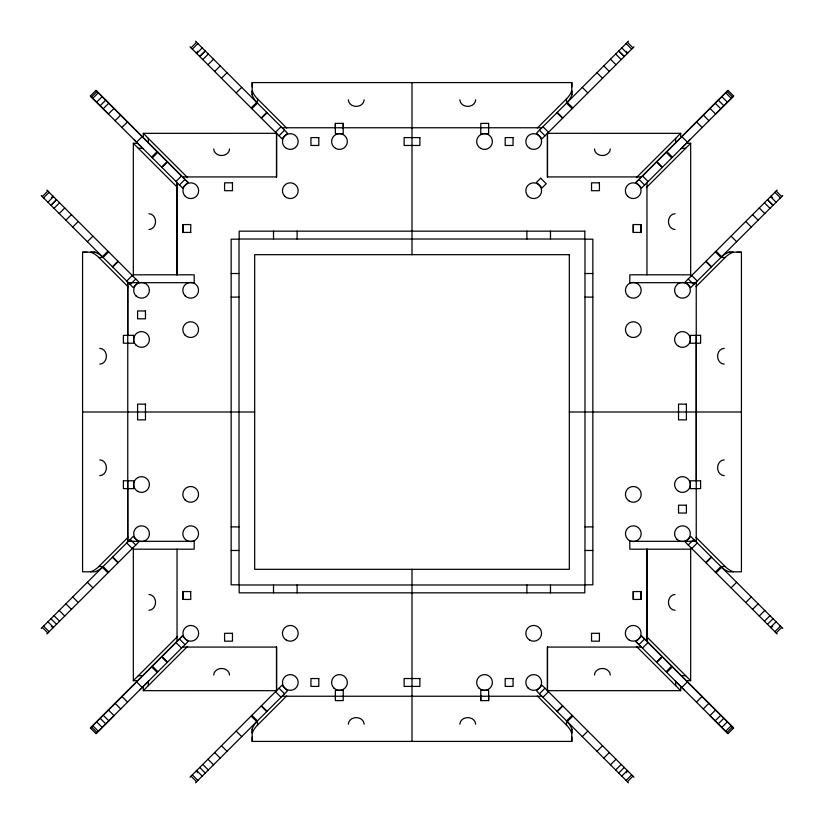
<?xml version="1.0" encoding="UTF-8"?>
<svg xmlns="http://www.w3.org/2000/svg" width="824" height="824" viewBox="0 0 824 824"><rect width="100%" height="100%" fill="white"/><g stroke="black" fill="none" stroke-linecap="round" stroke-linejoin="round"><path stroke-width="1.24" d="M108.675 572.114L103.113 566.551A28.098 23.515 89.9 0 1 97.582 570.671L95.1 571.804L82.585 571.804L82.585 252.196L95.1 252.196L97.582 253.328A28.098 23.515 -89.9 0 1 103.124 257.459L108.675 251.887M127.761 541.893L127.761 282.107M127.761 335.358L127.761 282.683L194.196 282.683L194.196 274.814L133.323 274.814L133.323 276.545L133.333 143.304L137.639 143.304M143.304 137.639L143.304 133.333L276.545 133.323L276.545 177.284M148.32 142.645L148.32 138.35M231.153 526.886L231.153 239.187L239.012 239.187L239.012 584.813L231.153 584.813L231.153 526.886L239.012 526.886M251.887 108.675L257.448 103.113A28.098 23.515 -0.1 0 1 253.328 97.582L252.196 95.1L252.196 82.585L571.804 82.585L571.804 95.1L570.671 97.582A28.098 23.515 0.1 0 1 566.541 103.124L572.114 108.675M572.114 715.325L566.551 720.887A28.098 23.515 -0.1 0 1 570.671 726.418L571.804 728.9L571.804 741.415L252.196 741.415L252.196 737.109M251.887 715.325L257.448 720.887A28.098 23.515 0.1 0 0 253.328 726.418L252.196 728.9L252.196 733.206L253.328 730.713A28.098 23.515 0.1 0 1 257.459 725.182L286.639 696.002M257.459 725.182L257.459 720.876M143.304 686.361L143.304 690.666L276.545 690.677L276.545 646.716M276.545 133.323L276.545 176.923L182.598 176.923M335.358 128.163L335.358 123.394L343.217 123.394L343.217 133.663L335.358 133.663L335.358 123.394M343.217 128.163L343.217 123.394M412 741.415L412 695.909M412 254.678L412 82.585M488.642 695.837L488.642 700.606L480.783 700.606L480.783 695.837M680.696 686.361L680.696 690.666L547.455 690.677L547.455 647.077L641.402 647.077L635.984 641.649L641.649 635.984L733.638 727.963L727.963 733.638L709.969 715.634L715.634 709.969M547.455 177.284L547.455 133.323L680.696 133.333L680.696 137.639M566.541 103.124L566.541 98.818A28.098 23.515 0.1 0 0 570.671 93.287L571.804 90.795L571.804 95.1M571.804 86.891L571.804 82.585M592.847 297.114L592.847 584.813L584.989 584.813L584.989 239.187L592.847 239.187L592.847 297.114L584.989 297.114M675.68 685.65L675.68 681.355M686.361 680.696L690.666 680.696L690.677 547.455L690.677 549.186L629.804 549.186L629.804 541.317L696.239 541.317M696.301 480.783L696.239 282.107M715.325 251.887L720.887 257.448A28.098 23.515 89.9 0 1 726.418 253.328L728.9 252.196L741.415 252.196L741.415 571.804L728.9 571.804L726.418 570.671A28.098 23.515 -89.9 0 1 720.876 566.541L715.325 572.114M114.031 108.366L108.366 114.031L90.362 96.037L96.037 90.362L188.016 182.351L182.351 188.016M91.433 97.108L97.108 91.433M92.71 98.386L98.386 92.71M96.552 102.228L102.228 96.552M100.095 105.771L105.771 100.095M103.165 108.83L108.83 103.165M115.051 120.726L120.726 115.051M42.271 196.606L47.833 191.044M191.044 47.833L196.606 42.271M43.548 197.894L49.121 192.332M192.332 49.121L197.894 43.559M51.366 197.76L52.952 196.163M196.163 52.952L197.76 51.366M121.87 127.545L127.545 121.87M47.895 202.23L53.457 196.668M196.668 53.457L202.23 47.895M50.934 205.269L56.495 199.707L50.975 205.31M205.269 50.934L199.707 56.495L205.31 50.975M54.003 208.338L59.565 202.776M202.776 59.565L208.338 54.003M59.204 213.54L64.766 207.978M207.978 64.766L213.54 59.204M136.527 142.202L142.202 136.527M65.889 220.224L71.451 214.662M214.662 71.451L220.224 65.889M72.708 227.043L78.27 221.481M221.481 78.27L227.043 72.708M151.534 157.209L157.209 151.534M152.275 157.94L157.94 152.275M161.535 167.21L167.21 161.535M87.365 241.71L92.927 236.148M236.148 92.927L241.71 87.365M161.885 167.55L167.55 161.885M175.883 181.548L181.548 175.883M102.372 256.717L107.934 251.155M251.155 107.934L256.717 102.372M179.375 185.04L185.04 179.375M112.373 266.719L117.935 261.156M261.156 117.935L266.719 112.373M112.723 267.058L118.285 261.496M261.496 118.285L267.058 112.723M126.721 281.056L132.283 275.494M275.494 132.283L281.056 126.721M130.213 284.548L135.775 278.986M278.986 135.775L284.548 130.213M90.795 571.804L93.287 570.671A28.098 23.515 89.9 0 0 98.818 566.541L127.998 537.361M537.361 127.998L566.541 98.818M41.2 628.465L133.189 536.476L138.751 542.038L46.762 634.027M628.465 41.2L536.476 133.189L542.038 138.751L634.027 46.762M43.538 626.116L49.121 631.668M626.106 43.559L631.668 49.121M137.639 680.696L133.333 680.696L177.634 636.396M636.396 177.634L680.696 133.333M90.475 728.066L182.454 636.087M636.087 182.454L728.066 90.475M96.037 733.628L188.016 641.649L182.351 635.984L90.362 727.963L96.037 733.638L114.031 715.634L108.366 709.969M733.628 96.037L641.649 188.016L635.984 182.351L727.963 90.362L733.638 96.037L715.634 114.031L709.969 108.366M139.998 689.678L148.99 680.676M680.676 148.99L689.678 139.998M143.304 690.666L187.604 646.366M646.366 187.604L690.666 143.304L686.361 143.304M189.983 777.228L281.963 685.249L287.524 690.811L195.546 782.79M777.228 189.983L685.249 281.963L690.811 287.524L782.79 195.546M696.002 286.639L725.182 257.459A28.098 23.515 89.9 0 1 730.713 253.328L733.206 252.196L728.9 252.196M539.452 693.787L545.014 688.225M688.225 545.014L693.787 539.452M542.944 697.279L548.506 691.717M691.717 548.506L697.279 542.944M556.942 711.277L562.504 705.715M705.715 562.504L711.277 556.942M557.281 711.627L562.844 706.065M706.065 562.844L711.627 557.281M638.961 644.625L644.625 638.961M567.283 721.628L572.845 716.066M716.066 572.845L721.628 567.283M642.452 648.117L648.117 642.452M656.45 662.115L662.115 656.45M582.29 736.635L587.852 731.073M731.073 587.852L736.635 582.29M656.79 662.465L662.465 656.79M666.06 671.725L671.725 666.06M666.791 672.466L672.466 666.791M596.957 751.292L602.519 745.73M745.73 602.519L751.292 596.957M603.776 758.111L609.338 752.549M752.549 609.338L758.111 603.776M681.798 687.474L687.474 681.798M610.46 764.796L616.022 759.234M759.234 616.022L764.796 610.46M615.662 769.997L621.224 764.435M764.435 621.224L769.997 615.662M618.731 773.067L624.252 767.463M767.463 624.252L773.067 618.731M621.77 776.105L627.332 770.543M770.543 627.332L776.105 621.77M696.455 702.13L702.13 696.455M626.24 772.634L627.837 771.048M771.048 627.837L772.634 626.24M626.106 780.452L631.668 774.879M774.879 631.668L780.462 626.127M627.394 781.729L632.956 776.167M776.167 632.956L781.729 627.394M703.274 708.949L708.949 703.274M715.17 720.835L720.835 715.17M718.229 723.905L723.905 718.229M721.773 727.448L727.448 721.773M725.614 731.29L731.29 725.614M726.892 732.567L732.567 726.892M127.699 480.783L127.761 541.317L194.196 541.317L194.196 549.186L133.323 549.186M282.107 127.761L541.893 127.761M138.35 148.32L142.645 148.32M681.355 148.32L685.65 148.32M641.402 176.923L547.455 176.923L547.455 133.323M190.797 232.409L182.825 232.461L182.825 224.592L190.797 224.54L190.694 232.461M82.585 252.196L86.891 252.196M95.1 252.196L90.795 252.196L93.287 253.328A28.098 23.515 -89.9 0 1 98.818 257.459L127.998 286.639M737.109 252.196L741.415 252.196M98.818 257.459L103.124 257.459M720.876 257.459L725.182 257.459M231.153 273.517L239.012 273.517M584.989 273.517L592.847 273.517M690.677 274.814L629.804 274.814L629.804 282.683L696.239 282.683M231.153 297.114L239.012 297.114M82.585 412L254.678 412M569.322 412L741.415 412M584.989 526.886L592.847 526.886M231.153 550.484L239.012 550.484M584.989 550.484L592.847 550.484M98.818 566.541L103.124 566.541M720.876 566.541L725.182 566.541A28.098 23.515 -89.9 0 0 730.713 570.671L733.206 571.804M190.797 591.591L182.825 591.539L182.825 599.409L190.797 599.46L190.694 591.539M182.598 647.077L276.545 647.077L276.545 690.677M138.35 675.68L142.645 675.68M681.355 675.68L685.65 675.68M282.107 696.239L541.893 696.239M726.892 91.433L732.567 97.108M725.614 92.71L731.29 98.386M721.773 96.552L727.448 102.228M718.229 100.095L723.905 105.771M715.17 103.165L720.835 108.83M703.274 115.051L708.949 120.726M627.394 42.271L632.956 47.833M776.167 191.044L781.729 196.606M774.879 192.332L780.452 197.894M626.24 51.366L627.837 52.952M771.048 196.163L772.634 197.76M696.455 121.87L702.13 127.545M621.77 47.895L627.332 53.457M770.543 196.668L776.105 202.23M618.731 50.934L624.293 56.495L618.69 50.975M773.067 205.269L767.505 199.707L773.025 205.31M615.662 54.003L621.224 59.565M764.435 202.776L769.997 208.338M610.46 59.204L616.022 64.766M759.234 207.978L764.796 213.54M681.798 136.527L687.474 142.202M603.776 65.889L609.338 71.451M752.549 214.662L758.111 220.224M596.957 72.708L602.519 78.27M745.73 221.481L751.292 227.043M666.791 151.534L672.466 157.209M666.06 152.275L671.725 157.94M656.79 161.535L662.465 167.21M582.29 87.365L587.852 92.927M731.073 236.148L736.635 241.71M656.45 161.885L662.115 167.55M642.452 175.883L648.117 181.548M567.283 102.372L572.845 107.934M716.066 251.155L721.628 256.717M638.961 179.375L644.625 185.04M557.281 112.373L562.844 117.935M706.065 261.156L711.627 266.719M556.942 112.723L562.504 118.285M705.715 261.496L711.277 267.058M542.944 126.721L548.506 132.283M691.717 275.494L697.279 281.056M539.452 130.213L545.014 135.775M688.225 278.986L693.787 284.548M252.196 95.1L252.196 90.795L253.328 93.287A28.098 23.515 -0.1 0 0 257.459 98.818L286.639 127.998M696.002 537.361L725.182 566.541M195.546 41.21L287.524 133.189L281.963 138.751L189.983 46.772M782.79 628.454L690.811 536.476L685.249 542.038L777.228 634.016M143.304 133.333L187.604 177.634M646.366 636.396L690.666 680.696M95.924 90.475L187.913 182.454M641.546 636.087L733.525 728.076M90.372 96.037L182.454 187.913M635.984 641.649L727.963 733.628M134.322 139.998L143.325 148.99M675.011 680.676L684.002 689.678M133.333 143.304L177.634 187.604M636.396 646.366L680.696 690.666M46.772 189.983L138.751 281.963L133.189 287.524L41.21 195.546M634.016 777.228L542.038 685.249L536.476 690.811L628.454 782.79M537.361 696.002L566.541 725.182A28.098 23.515 -0.1 0 1 570.671 730.713L571.804 733.206L571.804 728.9M130.213 539.452L135.775 545.014M278.986 688.225L284.548 693.787M126.721 542.944L132.283 548.506M275.494 691.717L281.056 697.279M112.723 556.942L118.285 562.504M261.496 705.715L267.058 711.277M112.373 557.281L117.935 562.844M261.156 706.065L266.719 711.627M179.375 638.961L185.04 644.625M102.372 567.283L107.934 572.845M251.155 716.066L256.717 721.628M175.883 642.452L181.548 648.117M161.885 656.45L167.55 662.115M87.365 582.29L92.927 587.852M236.148 731.073L241.71 736.635M161.535 656.79L167.21 662.465M152.275 666.06L157.94 671.725M151.534 666.791L157.209 672.466M72.708 596.957L78.27 602.519M221.481 745.73L227.043 751.292M65.889 603.776L71.451 609.338M214.662 752.549L220.224 758.111M136.527 681.798L142.202 687.474M59.204 610.46L64.766 616.022M207.978 759.234L213.54 764.796M54.003 615.662L59.565 621.224M202.776 764.435L208.338 769.997M50.934 618.731L56.537 624.252M199.748 767.463L205.269 773.067M47.895 621.77L53.457 627.332M196.668 770.543L202.23 776.105M121.87 696.455L127.545 702.13M51.366 626.24L52.952 627.837M196.163 771.048L197.76 772.634M192.332 774.879L197.894 780.452M42.271 627.394L47.833 632.956M191.044 776.167L196.606 781.729M115.051 703.274L120.726 708.949M103.165 715.17L108.83 720.835M100.095 718.229L105.771 723.905M96.552 721.773L102.228 727.448M92.71 725.614L98.386 731.29M91.433 726.892L97.108 732.567M571.804 737.109L571.804 741.415M566.541 720.876L566.541 725.182M257.459 98.818L257.459 103.124M252.196 82.585L252.196 86.891M696.239 335.358L696.239 541.893M690.666 143.304L690.677 276.545M675.68 138.35L675.68 142.645M646.964 182.485L646.964 274.814M641.062 224.54L641.062 232.409M641.062 591.591L641.062 599.46M633.306 224.592L633.306 232.461M633.306 591.539L633.306 599.409M550.484 231.153L550.484 239.012M550.484 584.989L550.484 592.847M547.455 646.716L547.455 690.677M526.886 231.153L526.886 239.012M526.886 584.989L526.886 592.847M488.642 700.606L488.642 690.337L480.783 690.337L480.783 700.606M412 569.322L412 696.239M297.114 231.153L297.114 239.012M297.114 584.989L297.114 592.847M273.517 231.153L273.517 239.012M273.517 584.989L273.517 592.847M252.196 728.9L252.196 741.415M182.938 224.54L182.938 232.409M182.938 591.591L182.938 599.46M177.036 549.186L177.036 641.515M148.32 681.355L148.32 685.65M133.323 547.455L133.333 680.696M475.633 99.797A7.869 6.582 0 0 1 467.764 106.378A7.869 6.582 0 0 1 459.895 99.797M610.234 148.959A7.869 6.582 0 0 1 602.375 155.54A7.869 6.582 0 0 1 594.506 148.959M364.105 99.797A7.869 6.582 0 0 1 356.236 106.378A7.869 6.582 0 0 1 348.367 99.797M229.494 148.959A7.869 6.582 0 0 1 221.625 155.54A7.869 6.582 0 0 1 213.766 148.959M724.203 475.633A7.869 6.582 -90 0 1 717.622 467.764A7.869 6.582 -90 0 1 724.203 459.895M675.041 610.234A7.869 6.582 -90 0 1 668.46 602.375A7.869 6.582 -90 0 1 675.041 594.506M724.203 364.105A7.869 6.582 90 0 1 717.622 356.236A7.869 6.582 90 0 1 724.203 348.367M675.041 229.494A7.869 6.582 90 0 1 668.46 221.625A7.869 6.582 90 0 1 675.041 213.766M99.797 348.367A7.869 6.582 -90 0 1 106.378 356.236A7.869 6.582 -90 0 1 99.797 364.105M148.959 213.766A7.869 6.582 -90 0 1 155.54 221.625A7.869 6.582 -90 0 1 148.959 229.494M99.797 459.895A7.869 6.582 90 0 1 106.378 467.764A7.869 6.582 90 0 1 99.797 475.633M148.959 594.506A7.869 6.582 90 0 1 155.54 602.375A7.869 6.582 90 0 1 148.959 610.234M348.367 724.203A7.869 6.582 0 0 1 356.236 717.622A7.869 6.582 0 0 1 364.105 724.203M213.766 675.041A7.869 6.582 0 0 1 221.625 668.46A7.869 6.582 0 0 1 229.494 675.041M459.895 724.203A7.869 6.582 0 0 1 467.764 717.622A7.869 6.582 0 0 1 475.633 724.203M594.506 675.041A7.869 6.582 0 0 1 602.375 668.46A7.869 6.582 0 0 1 610.234 675.041M123.394 480.783L123.394 488.642L133.663 488.642L133.663 480.783L123.394 480.783M177.036 182.485L177.036 274.814L177.036 182.485M646.964 549.186L646.964 641.515L646.964 549.186M700.606 335.358L700.606 343.217L690.337 343.217L690.337 335.358L700.606 335.358M540.647 178.18L536.476 182.351L542.038 187.913L546.209 183.742L540.647 178.18M488.642 123.394L480.783 123.394L480.783 133.663L488.642 133.663L488.642 123.394M318.816 137.598L310.957 137.598L310.957 145.467L318.816 145.467L318.816 137.598M419.869 137.598L404.131 137.598L404.131 145.467L419.869 145.467L419.869 137.598M513.043 137.598L505.184 137.598L505.184 145.467L513.043 145.467L513.043 137.598M232.461 182.825L224.592 182.825L224.592 190.694L232.461 190.694L232.461 182.825M599.409 182.825L591.539 182.825L591.539 190.694L599.409 190.694L599.409 182.825M641.175 224.592L633.203 224.54L633.203 232.409L641.175 232.461L641.175 224.592M584.813 231.153L239.187 231.153L239.187 239.012L584.813 239.012L584.813 231.153M569.322 254.678L254.678 254.678L254.678 569.322L569.322 569.322L569.322 254.678M145.467 310.957L137.598 310.957L137.598 318.816L145.467 318.816L145.467 310.957M133.663 335.358L123.394 335.358L123.394 343.217L133.663 343.217L133.663 335.358M145.467 404.131L137.598 404.131L137.598 419.869L145.467 419.869L145.467 404.131M686.402 404.131L678.533 404.131L678.533 419.869L686.402 419.869L686.402 404.131M700.606 480.783L690.337 480.783L690.337 488.642L700.606 488.642L700.606 480.783M686.402 505.184L678.533 505.184L678.533 513.043L686.402 513.043L686.402 505.184M584.813 584.989L239.187 584.989L239.187 592.847L584.813 592.847L584.813 584.989M641.175 591.539L633.203 591.591L633.203 599.46L641.175 599.409L641.175 591.539M232.461 633.306L224.592 633.306L224.592 641.175L232.461 641.175L232.461 633.306M599.409 633.306L591.539 633.306L591.539 641.175L599.409 641.175L599.409 633.306M318.816 678.533L310.957 678.533L310.957 686.402L318.816 686.402L318.816 678.533M419.869 678.533L404.131 678.533L404.131 686.402L419.869 686.402L419.869 678.533M513.043 678.533L505.184 678.533L505.184 686.402L513.043 686.402L513.043 678.533M343.217 690.337L335.358 690.337L335.358 700.606L343.217 700.606L343.217 690.337M185.132 335.193A7.869 7.869 0 0 0 198.285 331.67A7.869 7.869 0 0 0 188.655 322.04A7.869 7.869 0 0 0 185.132 335.193M185.235 196.256A7.869 7.869 0 0 0 198.399 192.723A7.869 7.869 0 0 0 188.768 183.093A7.869 7.869 0 0 0 185.235 196.256M185.132 295.868A7.869 7.869 0 0 0 198.285 292.345A7.869 7.869 0 0 0 188.655 282.704A7.869 7.869 0 0 0 185.132 295.868M135.97 295.868A7.869 7.869 0 0 0 149.123 292.345A7.869 7.869 0 0 0 139.493 282.704A7.869 7.869 0 0 0 135.97 295.868M135.97 345.029A7.869 7.869 0 0 0 149.123 341.507A7.869 7.869 0 0 0 139.493 331.866A7.869 7.869 0 0 0 135.97 345.029M284.743 196.256A7.869 7.869 0 0 0 297.907 192.734A7.869 7.869 0 0 0 288.266 183.093A7.869 7.869 0 0 0 284.743 196.256M335.533 148.341A7.869 7.869 0 0 0 347.337 141.532A7.869 7.869 0 0 0 335.533 134.714A7.869 7.869 0 0 0 335.533 148.341M286.371 148.341A7.869 7.869 0 0 0 298.175 141.532A7.869 7.869 0 0 0 286.371 134.714A7.869 7.869 0 0 0 286.371 148.341M185.132 499.931A7.869 7.869 0 0 0 198.285 496.398A7.869 7.869 0 0 0 188.655 486.768A7.869 7.869 0 0 0 185.132 499.931M186.873 640.124A7.869 7.869 0 0 0 198.666 633.306A7.869 7.869 0 0 0 186.873 626.498A7.869 7.869 0 0 0 186.873 640.124M186.76 540.503A7.869 7.869 0 0 0 198.563 533.694A7.869 7.869 0 0 0 186.76 526.886A7.869 7.869 0 0 0 186.76 540.503M137.598 540.503A7.869 7.869 0 0 0 149.402 533.694A7.869 7.869 0 0 0 137.598 526.886A7.869 7.869 0 0 0 137.598 540.503M137.598 491.341A7.869 7.869 0 0 0 149.402 484.533A7.869 7.869 0 0 0 137.598 477.724A7.869 7.869 0 0 0 137.598 491.341M286.371 640.124A7.869 7.869 0 0 0 298.175 633.306A7.869 7.869 0 0 0 286.371 626.498A7.869 7.869 0 0 0 286.371 640.124M333.905 688.03A7.869 7.869 0 0 0 347.069 684.507A7.869 7.869 0 0 0 337.428 674.877A7.869 7.869 0 0 0 333.905 688.03M284.743 688.03A7.869 7.869 0 0 0 297.907 684.507A7.869 7.869 0 0 0 288.266 674.877A7.869 7.869 0 0 0 284.743 688.03M627.744 335.193A7.869 7.869 0 0 0 640.907 331.67A7.869 7.869 0 0 0 631.277 322.04A7.869 7.869 0 0 0 627.744 335.193M627.641 196.256A7.869 7.869 0 0 0 640.794 192.723A7.869 7.869 0 0 0 631.163 183.093A7.869 7.869 0 0 0 627.641 196.256M627.744 295.868A7.869 7.869 0 0 0 640.907 292.345A7.869 7.869 0 0 0 631.277 282.704A7.869 7.869 0 0 0 627.744 295.868M676.906 295.868A7.869 7.869 0 0 0 690.069 292.345A7.869 7.869 0 0 0 680.439 282.704A7.869 7.869 0 0 0 676.906 295.868M678.533 346.276A7.869 7.869 0 0 0 690.337 339.467A7.869 7.869 0 0 0 678.533 332.659A7.869 7.869 0 0 0 678.533 346.276M528.133 196.256A7.869 7.869 0 0 0 541.296 192.734A7.869 7.869 0 0 0 531.655 183.093A7.869 7.869 0 0 0 528.133 196.256M480.598 148.341A7.869 7.869 0 0 0 492.402 141.532A7.869 7.869 0 0 0 480.598 134.714A7.869 7.869 0 0 0 480.598 148.341M529.76 148.341A7.869 7.869 0 0 0 541.564 141.532A7.869 7.869 0 0 0 529.76 134.714A7.869 7.869 0 0 0 529.76 148.341M629.371 501.177A7.869 7.869 0 0 0 641.175 494.369A7.869 7.869 0 0 0 629.371 487.551A7.869 7.869 0 0 0 629.371 501.177M629.268 640.124A7.869 7.869 0 0 0 641.062 633.306A7.869 7.869 0 0 0 629.268 626.498A7.869 7.869 0 0 0 629.268 640.124M629.371 540.503A7.869 7.869 0 0 0 641.175 533.694A7.869 7.869 0 0 0 629.371 526.886A7.869 7.869 0 0 0 629.371 540.503M676.906 539.256A7.869 7.869 0 0 0 690.069 535.734A7.869 7.869 0 0 0 680.439 526.093A7.869 7.869 0 0 0 676.906 539.256M678.533 491.341A7.869 7.869 0 0 0 690.337 484.533A7.869 7.869 0 0 0 678.533 477.724A7.869 7.869 0 0 0 678.533 491.341M529.76 640.124A7.869 7.869 0 0 0 541.564 633.306A7.869 7.869 0 0 0 529.76 626.498A7.869 7.869 0 0 0 529.76 640.124M478.971 688.03A7.869 7.869 0 0 0 492.134 684.507A7.869 7.869 0 0 0 482.493 674.877A7.869 7.869 0 0 0 478.971 688.03M528.133 688.03A7.869 7.869 0 0 0 541.296 684.507A7.869 7.869 0 0 0 531.655 674.877A7.869 7.869 0 0 0 528.133 688.03"/></g></svg>
